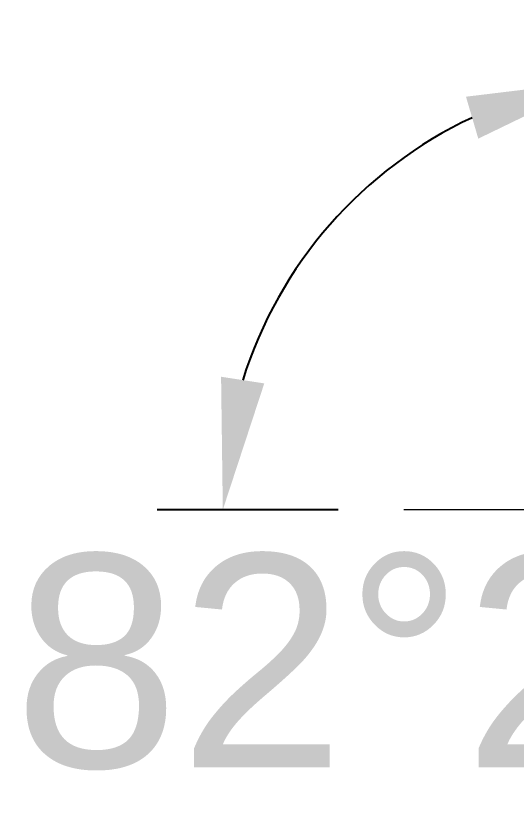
# Model space of a CAD drawing. Header units: inches. Extents: x -12 to 176, y -4 to 123.
# Drawn here: x 121.83 to 125.64, y 108.4 to 114.4 of the extents above; entities that cross this region are included whole.
import ezdxf

# ---------------------------------------------------------------- set-up
doc = ezdxf.new("R2010")
doc.units = ezdxf.units.IN
doc.layers.add('ZANO_W', color=1, linetype='Continuous', lineweight=0)
doc.styles.get("Standard").update_dxf_attribs({"font": 'arial.ttf'})
doc.dimstyles.new('amerykanie', dxfattribs={"dimtxt": 50, "dimasz": 50, "dimexe": 0.5, "dimexo": 0.5, "dimgap": 1, "dimtad": 1, "dimdec": 0, "dimzin": 0, "dimlunit": 5, "dimtxsty": 'Standard', "dimcen": 0.09, "dimclrd": 1, "dimclre": 1, "dimclrt": 1, "dimazin": 0, "dimtfac": 1, "dimtdec": 0, "dimtmove": 0, "dimatfit": 3, "dimfxl": 1, "dimtzin": 0, "dimarcsym": 1})

# ---------------------------------------------------------------- blocks, each defined once
blk = doc.blocks.new('*D360')
at = {"layer": 'ZANO_W', "color": 1, "lineweight": -2}
for p, q in [((126.4715, 112.3745), (126.2003, 114.3963)), ((124.2862, 110.6303), (122.9058, 110.6303))]:
    blk.add_line(p, q, dxfattribs=at)
blk.add_arc((126.7056, 110.6303), 3.2997, 115.07281, 162.56912, dxfattribs=at)
at = {"layer": 'ZANO_W', "color": 1}
for points in [[(125.3542, 113.4592), (125.2603, 113.7791), (126.2668, 113.9008)], [(123.3926, 111.644), (123.7221, 111.5935), (123.4058, 110.6303)]]:
    blk.add_solid(points, dxfattribs=at)
at = {"layer": 'ZANO_W', "color": 1, "insert": (125.0055, 109.4665), "char_height": 1.625, "attachment_point": 5}
blk.add_mtext("82%%d21'", dxfattribs=at)

msp = doc.modelspace()

# ---------------------------------------------------------------- linework, layer by layer
at = {"layer": 'ZANO_W'}
msp.add_lwpolyline([(126.70557, 110.63033), (124.78619, 110.63033)], dxfattribs=at)

# ---------------------------------------------------------------- dimensions: what is measured, and where the dimension line sits
dim = msp.add_angular_dim_2l(base=(124.80846, 113.33019), line1=((126.70557, 110.63033), (124.78619, 110.63033)), line2=((126.70557, 110.63033), (126.53804, 111.87898)), dimstyle='amerykanie', override={"dimtxt": 1.625, "dimasz": 1, "dimgap": 0.5, "dimdec": 4, "dimaunit": 1, "dimadec": 1, "dimtdec": 4, "dimtmove": 1, "dimfrac": 2}, dxfattribs=at)
dim.commit()
dim.dimension.update_dxf_attribs({"geometry": '*D360', "text_midpoint": (125.00552, 109.46654), "dimtype": 162})

doc.saveas('drawing.dxf')
